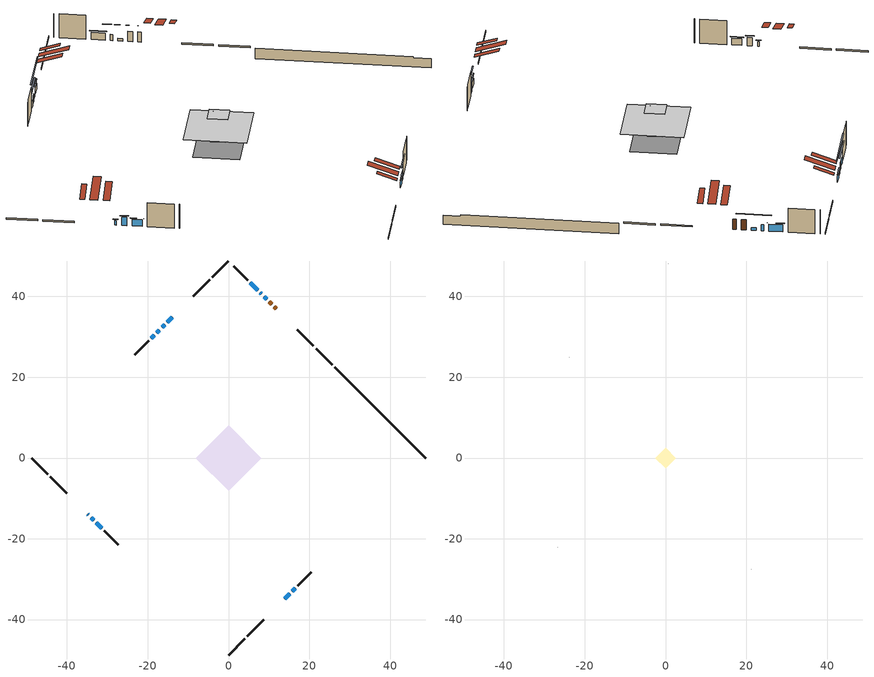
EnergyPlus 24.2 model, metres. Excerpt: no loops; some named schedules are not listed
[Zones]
conditioned space
 floor outside (Floor1 construction): -1.93,0 0,1.93 1.93,0 0,-1.93 z0.73
 floor adiabatic (AdiabaticFloorConstruction): -8.13,0 0,8.13 8.13,0 0,-8.13 z3.17
 floor foundation (Slab1 construction): -5.6,0.43 -0.43,5.6 5.6,-0.43 0.43,-5.6 z-1.4
 wall outside (RimJoist1 construction): 0,-48.79 4.03,-44.76 / -48.79,0 -44.76,-4.03 / 0,48.79 -4.03,44.76 / 25.72,23.07 21.68,27.11 z0.73:1.03
 wall outside (RimJoist2 construction): 4.69,-44.1 8.73,-40.06 / -44.1,-4.69 -40.06,-8.73 / -4.69,44.1 -8.73,40.06 / 21.03,27.76 16.99,31.8 z0.73:1.03
 wall outside (AdiabaticWallConstruction 1): 11.84,36.95 11.39,37.4 / 10.73,38.06 10.11,38.68 z0.73:2.76
 wall outside (AdiabaticWallConstruction): -13.87,34.92 -15.13,33.66 / 13.87,-34.92 15.13,-33.66 z0.73:1.85; -34.92,-13.87 -34.7,-14.09 z0.73:1.65; -34.04,-14.75 -33.36,-15.43 / 15.79,-33 16.47,-32.32 z0.73:2.41; 9.46,39.34 8.81,39.98 / -15.79,33 -16.44,32.35 z0.73:1.24; 8.15,40.64 7.87,40.92 / -18.43,30.36 -19.12,29.67 z0.73:1.95; 7.22,41.58 5.42,43.37 z0.73:2.15; -17.09,31.7 -17.78,31.01 z0.73:2.2; -32.7,-16.09 -31.41,-17.38 z0.73:2.05
 wall outside (Wall1 construction): 17.13,-31.66 20.56,-28.24 / -30.75,-18.04 -27.33,-21.46 / -19.77,29.02 -23.2,25.59 / 4.76,44.03 1.33,47.46 z0.73:5.61
 wall foundation (FoundationWall1 construction): 26.38,22.42,-1.4 26.38,22.42,0.73 46.55,2.24,0.73 46.55,2.24,0.44 48.79,0,0.44 48.79,0,-1.4
 window (WindowConstruction): -13.87,34.92 -15.13,33.66 z0.73:1.85
 window (WindowConstruction 7): -34.92,-13.87 -34.7,-14.09 z0.73:1.64
 window (WindowConstruction 8): -34.04,-14.75 -33.36,-15.43 z0.73:2.41
 window (WindowConstruction 10): 9.45,39.34 8.81,39.98 z0.73:1.24
 window (WindowConstruction 11): -15.79,33 -16.44,32.36 z0.73:1.24
 window (WindowConstruction 1): 13.87,-34.92 15.13,-33.66 z0.73:1.85
 window (WindowConstruction 9): 8.15,40.64 7.87,40.92 z0.73:1.95
 window (WindowConstruction 2): 7.21,41.58 5.42,43.37 z0.73:2.15
 window (WindowConstruction 3): -17.09,31.7 -17.78,31.02 z0.73:2.2
 window (WindowConstruction 4): -18.43,30.36 -19.12,29.68 z0.73:1.95
 window (WindowConstruction 5): 15.79,-33 16.47,-32.32 z0.73:2.41
 window (WindowConstruction 6): -32.7,-16.09 -31.41,-17.38 z0.73:2.05
 door (Door): 11.84,36.95 11.39,37.4 z0.73:2.76
 door (Door 1): 10.73,38.06 10.11,38.68 z0.73:2.76
 ceiling adiabatic (AdiabaticFloorConstruction): 0,-8.13 8.13,0 0,8.13 -8.13,0 z3.17
 roof outside (Roof2 construction): 11.73,-37.06,5.61 7.85,-33.18,7.44 6.82,-34.21,7.44 10.7,-38.09,5.61; -37.06,-11.73,5.61 -33.18,-7.85,7.44 -34.21,-6.82,7.44 -38.09,-10.7,5.61; -11.73,37.06,5.61 -7.85,33.18,7.44 -6.82,34.21,7.44 -10.7,38.09,5.61; 13.99,34.8,5.61 10.11,30.92,7.44 11.13,29.9,7.44 15.01,33.78,5.61
 roof outside (Roof3 construction): 13.22,-35.57,5.61 10.05,-32.4,7.1 9.22,-33.24,7.1 12.38,-36.41,5.61; -35.57,-13.22,5.61 -32.4,-10.05,7.1 -33.24,-9.22,7.1 -36.41,-12.38,5.61; -13.22,35.57,5.61 -10.05,32.4,7.1 -9.22,33.24,7.1 -12.38,36.41,5.61; 12.5,36.29,5.61 9.33,33.12,7.1 10.17,32.29,7.1 13.34,35.46,5.61
 roof outside (Roof4 construction): 0,1.49 -1.49,0 0,-1.49 1.49,0 z5.61
attic - vented
 floor to conditioned space (Floor2 construction Reversed): -2.59,0 0,2.59 2.59,0 0,-2.59 z5.61
 wall outside (Wall3 construction): 21.21,-27.58 21.23,-27.56 / -26.67,-22.12 -26.65,-22.14 / -23.86,24.93 -23.88,24.91 / 0.68,48.11 0.66,48.13 z0.73:5.61
 roof outside (Roof1 construction): 10.05,-38.74,5.61 7.53,-36.22,6.79 6.86,-36.89,6.79 9.38,-39.41,5.61; -38.74,-10.05,5.61 -36.22,-7.53,6.79 -36.89,-6.86,6.79 -39.41,-9.38,5.61; -10.05,38.74,5.61 -7.53,36.22,6.79 -6.86,36.89,6.79 -9.38,39.41,5.61; 15.67,33.12,5.61 13.15,30.6,6.79 13.82,29.94,6.79 16.34,32.46,5.61
shading: -15.56,33.23 -13.44,35.35 -13.55,35.45 -15.67,33.33 z2.46; -34.49,-14.3 -35.13,-13.66 -35.23,-13.77 -34.59,-14.41 z1.94; -33.15,-15.64 -34.25,-14.54 -34.36,-14.64 -33.25,-15.75 z2.71; 6.87,41.92 11.39,37.4 11.5,37.5 6.98,42.03 z3.98; -19.89,28.9 -12.34,36.45 -12.44,36.56 -19.99,29.01 z6.12; 15.56,-33.23 13.44,-35.35 13.55,-35.45 15.67,-33.33 z2.46; 5.21,43.58 7.43,41.36 7.53,41.47 5.31,43.69 z2.45; -19.28,29.51 -15.59,33.2 -15.69,33.31 -19.39,29.61 z4.33; -20.62,28.17 -16.93,31.86 -17.03,31.97 -20.73,28.27 z4.08; 17.98,-30.81 14.28,-34.51 14.39,-34.61 18.08,-30.92 z4.54; -31.2,-17.59 -32.91,-15.88 -33.02,-15.98 -31.3,-17.7 z2.35
[Building]
Building 1: Terrain=Suburbs
[Site:Location]
Montreal Intl AP_QC: Latitude {deg}=45.47; Longitude {deg}=-73.74; Time Zone {hr}=-5; Elevation {m}=36; Keep Site Location Information=Yes
[Site:GroundTemperature:Shallow]
2.07863, -0.316383, -0.508184, 0.628371, 5.19101, 9.73239, 13.6695, 16.1636, 16.3755, 14.347, 10.5102, 6.10817
[Site:WaterMainsTemperature]
Calculation Method=Schedule; Temperature Schedule=mains temperature schedule
[Material] Roughness=Rough; Thermal Absorptance=0.9
Name | Thickness {m} | Conductivity {W/m-K} | Density {kg/m3} | Specific Heat {J/kg-K} | Solar Absorptance | Visible Absorptance
asphalt or fiberglass shingles | 0.00635 | 0.162714 | 1121.4 | 1465.45 | 0.4 | 0.4
ceiling stud and cavity | 0.1397 | 0.0950146 | 65.682 | 1177.47 | 0.7 | 0.7
concrete 4.0 in. | 0.1016 | 1.803125 | 2242.8 | 837.4 | 0.7 | 0.7
concrete 8.0 in. | 0.2032 | 1.803125 | 2242.8 | 837.4 | 0.7 | 0.7
door material | 0.04445 | 0.0451087 | 512.64 | 1214.23 | 0.7 | 0.7
door material 1 | 0.04445 | 0.20624 | 512.64 | 1214.23 | 0.7 | 0.7
floor covering | 0.0127 | 9.015625 | 54.468 | 1339.84 | 0.6 | 0.6
floor covering 1 | 0.0127 | 0.0433444 | 54.468 | 1339.84 | 0.6 | 0.6
floor rigid ins; wall rigid ins | 0.512978 | 0.029427 | 32.04 | 1214.23 | 0.7 | 0.7
floor stud and cavity | 0.0889 | 0.256934 | 50.32683 | 1063.81 | 0.7 | 0.7
floor stud and cavity 1 | 0.1397 | 1.75129 | 37.0049 | 1207.88 | 0.7 | 0.7
furniture material conditioned space 1 | 0.1524 | 0.115458 | 640.8 | 1214.23 | 0.6 | 0.6
gypsum board | 0.0127 | 0.160291 | 801 | 837.4 | 0.6 | 0.6
gypsum board 1 | 0.00254 | 0.160291 | 801 | 837.4 | 0.6 | 0.6
osb sheathing 0.5 in. | 0.0127 | 0.115458 | 512.64 | 1214.23 | 0.7 | 0.7
osb sheathing 0.75 in. | 0.01905 | 0.115458 | 512.64 | 1214.23 | 0.7 | 0.7
rim joist stud and cavity | 0.0508 | 0.177588 | 50.32683 | 1063.81 | 0.6 | 0.6
rim joist stud and cavity 1 | 0.0508 | 0.648972 | 50.32683 | 1063.81 | 0.6 | 0.6
roof stud and cavity | 0.0889 | 3.8783 | 78.34581 | 1123.46 | 0.7 | 0.7
roof stud and cavity 1 | 0.2032 | 0.172038 | 78.34581 | 1123.46 | 0.7 | 0.7
roof stud and cavity 2 | 0.0889 | 0.469051 | 50.32683 | 1063.81 | 0.7 | 0.7
wall stud and cavity | 0.1397 | 0.215597 | 139.0536 | 1170.24 | 0.7 | 0.7
wall stud and cavity 1 | 0.0889 | 6.9971 | 50.32683 | 1063.81 | 0.6 | 0.6
wall stud and cavity 2 | 0.0889 | 0.380278 | 52.3479 | 1209.89 | 0.7 | 0.7
wall stud and cavity 3 | 0.0889 | 0.391764 | 83.0341 | 1211.67 | 0.7 | 0.7
wood siding | 0.0254 | 0.102417 | 544.68 | 1172.36 | 0.25 | 0.25
wood siding 1 | 0.00254 | 0.102417 | 544.68 | 1172.36 | 0.25 | 0.25
wood siding 2; wood siding 3; wood siding 4 | 0.0254 | 0.102417 | 544.68 | 1172.36 | 0.7 | 0.7
[WindowMaterial:SimpleGlazingSystem]
Name | U-Factor {W/m2-K} | Solar Heat Gain Coefficient
WindowMaterial | 4.20172 | 0.68
WindowMaterial 1 | 4.28632 | 0.68
WindowMaterial 2 | 4.44247 | 0.67
WindowMaterial 3 | 4.60372 | 0.66
WindowMaterial 4 | 4.34764 | 0.67
WindowMaterial 5 | 4.57249 | 0.66
WindowMaterial 6 | 6.45532 | 0.55
WindowMaterial 7 | 2.98833 | 0.6
WindowMaterial 8 | 3.04681 | 0.44
WindowMaterial 9 | 5.55536 | 0.6
[Construction]
AdiabaticFloorConstruction: floor stud and cavity 1, floor rigid ins, osb sheathing 0.75 in., floor covering 1
AdiabaticWallConstruction: wood siding 3, wall rigid ins, wall stud and cavity 2, gypsum board
AdiabaticWallConstruction 1: wood siding 4, wall rigid ins, wall stud and cavity 2, gypsum board
Door: door material
Door 1: door material 1
Floor1 construction: floor stud and cavity, floor covering
Floor2 construction Reversed: gypsum board, ceiling stud and cavity
FoundationWall1 construction: concrete 8.0 in.
furniture construction conditioned space 1: furniture material conditioned space 1
PartitionWallConstruction: gypsum board, wall stud and cavity 3, gypsum board
RimJoist1 construction: wood siding 2, rim joist stud and cavity
RimJoist2 construction: wood siding 2, rim joist stud and cavity 1
Roof1 construction: asphalt or fiberglass shingles
Roof2 construction: asphalt or fiberglass shingles, osb sheathing 0.5 in., roof stud and cavity, gypsum board
Roof3 construction: asphalt or fiberglass shingles, osb sheathing 0.75 in., roof stud and cavity 1, gypsum board
Roof4 construction: asphalt or fiberglass shingles, roof stud and cavity 2, gypsum board 1
Slab1 construction: concrete 4.0 in.
Wall1 construction: wood siding, osb sheathing 0.5 in., wall stud and cavity, gypsum board
Wall3 construction: wood siding 1, wall stud and cavity 1
WindowConstruction; WindowConstruction 1: WindowMaterial
WindowConstruction 10: WindowMaterial 8
WindowConstruction 11: WindowMaterial 9
WindowConstruction 2: WindowMaterial 1
WindowConstruction 3: WindowMaterial 2
WindowConstruction 4: WindowMaterial 3
WindowConstruction 5; WindowConstruction 8: WindowMaterial 4
WindowConstruction 6: WindowMaterial 5
WindowConstruction 7: WindowMaterial 6
WindowConstruction 9: WindowMaterial 7
[Zone] Multiplier=1; Part of Total Floor Area=Yes
Name | Volume {m3}
attic - vented | 2.57948
conditioned space | 421.1
[Space]
Name | Zone | Volume {m3}
attic - vented 1 | attic - vented | 2.57948
conditioned space 1 | conditioned space | 421.1
[ZoneInfiltration:EffectiveLeakageArea]
infil attic - vented 1: Zone or Space=attic - vented 1; Schedule=Always On Discrete; Effective Air Leakage Area {cm2}=535.2; Stack Coefficient=0.000421707; Wind Coefficient=1.38748e-05
[ZoneMixing]
whole house fan mix: Zone or Space=attic - vented; Schedule=Always On Continuous; Design Flow Rate Calculation Method=Flow/Zone; Design Flow Rate {m3/s}=0; Source Zone or Space=conditioned space
[SurfaceProperty:ExposedFoundationPerimeter]
Slab1: Exposed Perimeter Calculation Method=TotalExposedPerimeter; Total Exposed Perimeter {m}=31.7
[InternalMass] Zone or ZoneList=conditioned space; Space or SpaceList=conditioned space 1
Name | Construction | Surface Area {m2}
furniture mass conditioned space 1 | furniture construction conditioned space 1 | 80.8643
partition wall mass | PartitionWallConstruction | 202.161
[Lights]
interior lighting: Zone or ZoneList or Space or SpaceList=conditioned space 1; Schedule=interior lighting schedule; Design Level Calculation Method=LightingLevel; Lighting Level {W}=343.2; Return Air Fraction=0; Fraction Radiant=0.6; Fraction Visible=0.2; Fraction Replaceable=1
[People]
occupants: Zone or ZoneList or Space or SpaceList=conditioned space 1; Number of People Schedule=occupants schedule; Number of People Calculation Method=People; Number of People=3; Fraction Radiant=0.314171; Sensible Heat Fraction=0.56303; Activity Level Schedule=occupants activity schedule; Carbon Dioxide Generation Rate {m3/s-W}=0; Enable ASHRAE 55 Comfort Warnings=No; Mean Radiant Temperature Calculation Type=EnclosureAveraged
[ElectricEquipment] Zone or ZoneList or Space or SpaceList=conditioned space 1; Design Level Calculation Method=EquipmentLevel
Name | Schedule | Design Level {W} | Fraction Latent | Fraction Radiant | Fraction Lost
clothes dryer | clothes dryer schedule | 140.772 | 0.015 | 0.081 | 0.85
clothes washer | clothes washer schedule | 32.1985 | 0.03 | 0.162 | 0.7
cooking range | cooking range schedule | 215.147 | 0.08 | 0.432 | 0.2
dishwasher | dishwasher schedule | 66.8632 | 0.3 | 0.18 | 0.4
fridge | fridge schedule | 72.9452 | 0 | 0.6 | 0
mech vent house fan | mech vent house fan schedule | 0 | 0 | 0 | 1
mech vent house fan cfis | mech vent house fan cfis schedule | 0 | 0 | 0 | 0
mech vent range fan 0 | mech vent range fan 0 schedule | 57 | 0 | 0 | 1
misc plug loads | misc plug loads schedule | 494.7 | 0.045 | 0.513 | 0.1
whole house fan | Always On Discrete | 0 | 0 | 0 | 1
[OtherEquipment] Zone or ZoneList or Space or SpaceList=conditioned space 1; Design Level Calculation Method=EquipmentLevel
Name | Fuel Type | Schedule | Design Level {W} | Fraction Latent | Fraction Radiant | Fraction Lost
clothes dryer 1 | Electricity | clothes dryer schedule | 0 | 0.015 | 0.081 | 0.85
cooking range 1 | Electricity | cooking range schedule | 0 | 0.08 | 0.432 | 0.2
general water use latent | None | general water use schedule | 62.594 | 1 | 0 | 0
general water use sensible | None | general water use schedule | -61.6891 | 0 | 0.6 | 0
mech vent house fan latent load | None | Always On Discrete | 0 | 1 | 0 | 0
mech vent house fan sensible load | None | Always On Discrete | 0 | 0 | 0 | 0
water heater energy adjustment1 | Electricity | Always On Discrete | 0.01 | 0 | 0 | 1
[ZoneInfiltration:DesignFlowRate] Zone or ZoneList or Space or SpaceList=conditioned space 1; Schedule=Always On Discrete; Design Flow Rate Calculation Method=Flow/Zone; Design Flow Rate {m3/s}=0
infil flow; natural vent flow; whole house fan flow
[Foundation:Kiva]
Foundation Kiva 1: Initial Indoor Air Temperature {C}=18; Wall Height Above Grade {m}=0.729996; Wall Depth Below Slab {m}=0.2032
[Foundation:Kiva:Settings]
Soil Conductivity {W/m-K}=0.849921; Soil Density {kg/m3}=1842.3; Soil Specific Heat {J/kg-K}=418.7; Ground Solar Absorptivity=0.9; Ground Thermal Absorptivity=0.9; Ground Surface Roughness {m}=0.03; Far-Field Width {m}=40; Deep-Ground Boundary Condition=ZeroFlux; Deep-Ground Depth {m}=40; Minimum Cell Dimension {m}=0.2; Maximum Cell Growth Coefficient=3; Simulation Timestep=Timestep
[Exterior:Lights]
exterior lighting: Schedule=exterior lighting schedule; Design Level {W}=75.6
[Schedule:Constant]
Name | Hourly Value
Always On Continuous; mech vent house fan schedule; mech vent house fan cfis schedule; Always On Discrete | 1
occupants activity schedule | 117.228
fridge schedule | 0
[Schedule:Week:Daily]
interior lighting schedule Week Rule - Jan1-Jan27: interior lighting schedule day, interior lighting schedule day, interior lighting schedule day, interior lighting schedule day, interior lighting schedule day, interior lighting schedule day, interior lighting schedule day, interior lighting schedule default day, interior lighting schedule default day, interior lighting schedule default day, interior lighting schedule default day, interior lighting schedule default day
interior lighting schedule Week Rule - Jan28-Feb3: interior lighting schedule day, interior lighting schedule day, interior lighting schedule day, interior lighting schedule day, interior lighting schedule day 1, interior lighting schedule day 1, interior lighting schedule day 1, interior lighting schedule default day, interior lighting schedule default day, interior lighting schedule default day, interior lighting schedule default day, interior lighting schedule default day
interior lighting schedule Week Rule - Feb4-Feb24: interior lighting schedule day 1, interior lighting schedule day 1, interior lighting schedule day 1, interior lighting schedule day 1, interior lighting schedule day 1, interior lighting schedule day 1, interior lighting schedule day 1, interior lighting schedule default day, interior lighting schedule default day, interior lighting schedule default day, interior lighting schedule default day, interior lighting schedule default day
interior lighting schedule Week Rule - Feb25-Mar3: interior lighting schedule day 1, interior lighting schedule day 1, interior lighting schedule day 1, interior lighting schedule day 1, interior lighting schedule day 2, interior lighting schedule day 2, interior lighting schedule day 2, interior lighting schedule default day, interior lighting schedule default day, interior lighting schedule default day, interior lighting schedule default day, interior lighting schedule default day
interior lighting schedule Week Rule - Mar4-Mar31: interior lighting schedule day 2, interior lighting schedule day 2, interior lighting schedule day 2, interior lighting schedule day 2, interior lighting schedule day 2, interior lighting schedule day 2, interior lighting schedule day 2, interior lighting schedule default day, interior lighting schedule default day, interior lighting schedule default day, interior lighting schedule default day, interior lighting schedule default day
interior lighting schedule Week Rule - Apr1-Apr28: interior lighting schedule day 3, interior lighting schedule day 3, interior lighting schedule day 3, interior lighting schedule day 3, interior lighting schedule day 3, interior lighting schedule day 3, interior lighting schedule day 3, interior lighting schedule default day, interior lighting schedule default day, interior lighting schedule default day, interior lighting schedule default day, interior lighting schedule default day
interior lighting schedule Week Rule - Apr29-May5: interior lighting schedule day 3, interior lighting schedule day 3, interior lighting schedule day 4, interior lighting schedule day 4, interior lighting schedule day 4, interior lighting schedule day 4, interior lighting schedule day 4, interior lighting schedule default day, interior lighting schedule default day, interior lighting schedule default day, interior lighting schedule default day, interior lighting schedule default day
interior lighting schedule Week Rule - May6-May26: interior lighting schedule day 4, interior lighting schedule day 4, interior lighting schedule day 4, interior lighting schedule day 4, interior lighting schedule day 4, interior lighting schedule day 4, interior lighting schedule day 4, interior lighting schedule default day, interior lighting schedule default day, interior lighting schedule default day, interior lighting schedule default day, interior lighting schedule default day
interior lighting schedule Week Rule - May27-Jun2: interior lighting schedule day 4, interior lighting schedule day 4, interior lighting schedule day 4, interior lighting schedule day 4, interior lighting schedule day 4, interior lighting schedule day 5, interior lighting schedule day 5, interior lighting schedule default day, interior lighting schedule default day, interior lighting schedule default day, interior lighting schedule default day, interior lighting schedule default day
interior lighting schedule Week Rule - Jun3-Jun30: interior lighting schedule day 5, interior lighting schedule day 5, interior lighting schedule day 5, interior lighting schedule day 5, interior lighting schedule day 5, interior lighting schedule day 5, interior lighting schedule day 5, interior lighting schedule default day, interior lighting schedule default day, interior lighting schedule default day, interior lighting schedule default day, interior lighting schedule default day
interior lighting schedule Week Rule - Jul1-Jul28: interior lighting schedule day 6, interior lighting schedule day 6, interior lighting schedule day 6, interior lighting schedule day 6, interior lighting schedule day 6, interior lighting schedule day 6, interior lighting schedule day 6, interior lighting schedule default day, interior lighting schedule default day, interior lighting schedule default day, interior lighting schedule default day, interior lighting schedule default day
interior lighting schedule Week Rule - Jul29-Aug4: interior lighting schedule day 6, interior lighting schedule day 6, interior lighting schedule day 6, interior lighting schedule day 7, interior lighting schedule day 7, interior lighting schedule day 7, interior lighting schedule day 7, interior lighting schedule default day, interior lighting schedule default day, interior lighting schedule default day, interior lighting schedule default day, interior lighting schedule default day
interior lighting schedule Week Rule - Aug5-Aug25: interior lighting schedule day 7, interior lighting schedule day 7, interior lighting schedule day 7, interior lighting schedule day 7, interior lighting schedule day 7, interior lighting schedule day 7, interior lighting schedule day 7, interior lighting schedule default day, interior lighting schedule default day, interior lighting schedule default day, interior lighting schedule default day, interior lighting schedule default day
interior lighting schedule Week Rule - Aug26-Sep1: interior lighting schedule day 7, interior lighting schedule day 7, interior lighting schedule day 7, interior lighting schedule day 7, interior lighting schedule day 7, interior lighting schedule day 7, interior lighting schedule day 8, interior lighting schedule default day, interior lighting schedule default day, interior lighting schedule default day, interior lighting schedule default day, interior lighting schedule default day
interior lighting schedule Week Rule - Sep2-Sep29: interior lighting schedule day 8, interior lighting schedule day 8, interior lighting schedule day 8, interior lighting schedule day 8, interior lighting schedule day 8, interior lighting schedule day 8, interior lighting schedule day 8, interior lighting schedule default day, interior lighting schedule default day, interior lighting schedule default day, interior lighting schedule default day, interior lighting schedule default day
interior lighting schedule Week Rule - Sep30-Oct6: interior lighting schedule day 8, interior lighting schedule day 9, interior lighting schedule day 9, interior lighting schedule day 9, interior lighting schedule day 9, interior lighting schedule day 9, interior lighting schedule day 9, interior lighting schedule default day, interior lighting schedule default day, interior lighting schedule default day, interior lighting schedule default day, interior lighting schedule default day
interior lighting schedule Week Rule - Oct7-Oct27: interior lighting schedule day 9, interior lighting schedule day 9, interior lighting schedule day 9, interior lighting schedule day 9, interior lighting schedule day 9, interior lighting schedule day 9, interior lighting schedule day 9, interior lighting schedule default day, interior lighting schedule default day, interior lighting schedule default day, interior lighting schedule default day, interior lighting schedule default day
interior lighting schedule Week Rule - Oct28-Nov3: interior lighting schedule day 9, interior lighting schedule day 9, interior lighting schedule day 9, interior lighting schedule day 9, interior lighting schedule day 10, interior lighting schedule day 10, interior lighting schedule day 10, interior lighting schedule default day, interior lighting schedule default day, interior lighting schedule default day, interior lighting schedule default day, interior lighting schedule default day
interior lighting schedule Week Rule - Nov4-Nov24: interior lighting schedule day 10, interior lighting schedule day 10, interior lighting schedule day 10, interior lighting schedule day 10, interior lighting schedule day 10, interior lighting schedule day 10, interior lighting schedule day 10, interior lighting schedule default day, interior lighting schedule default day, interior lighting schedule default day, interior lighting schedule default day, interior lighting schedule default day
interior lighting schedule Week Rule - Nov25-Dec1: interior lighting schedule day 10, interior lighting schedule day 10, interior lighting schedule day 10, interior lighting schedule day 10, interior lighting schedule day 10, interior lighting schedule day 10, interior lighting schedule day 11, interior lighting schedule default day, interior lighting schedule default day, interior lighting schedule default day, interior lighting schedule default day, interior lighting schedule default day
interior lighting schedule Week Rule - Dec2-Dec31: interior lighting schedule day 11, interior lighting schedule day 11, interior lighting schedule day 11, interior lighting schedule day 11, interior lighting schedule day 11, interior lighting schedule day 11, interior lighting schedule day 11, interior lighting schedule default day, interior lighting schedule default day, interior lighting schedule default day, interior lighting schedule default day, interior lighting schedule default day
occupants schedule Week Rule - Jan1-Dec31: occupants schedule day, occupants schedule day, occupants schedule day, occupants schedule day, occupants schedule day, occupants schedule day, occupants schedule day, occupants schedule default day, occupants schedule default day, occupants schedule default day, occupants schedule default day, occupants schedule default day
clothes dryer schedule Week Rule - Jan1-Dec31: clothes dryer schedule day, clothes dryer schedule day, clothes dryer schedule day, clothes dryer schedule day, clothes dryer schedule day, clothes dryer schedule day, clothes dryer schedule day, clothes dryer schedule default day, clothes dryer schedule default day, clothes dryer schedule default day, clothes dryer schedule default day, clothes dryer schedule default day
clothes washer schedule Week Rule - Jan1-Dec31: clothes washer schedule day, clothes washer schedule day, clothes washer schedule day, clothes washer schedule day, clothes washer schedule day, clothes washer schedule day, clothes washer schedule day, clothes washer schedule default day, clothes washer schedule default day, clothes washer schedule default day, clothes washer schedule default day, clothes washer schedule default day
cooking range schedule Week Rule - Jan1-Dec31: cooking range schedule day, cooking range schedule day, cooking range schedule day, cooking range schedule day, cooking range schedule day, cooking range schedule day, cooking range schedule day, cooking range schedule default day, cooking range schedule default day, cooking range schedule default day, cooking range schedule default day, cooking range schedule default day
dishwasher schedule Week Rule - Jan1-Dec31: dishwasher schedule day, dishwasher schedule day, dishwasher schedule day, dishwasher schedule day, dishwasher schedule day, dishwasher schedule day, dishwasher schedule day, dishwasher schedule default day, dishwasher schedule default day, dishwasher schedule default day, dishwasher schedule default day, dishwasher schedule default day
mech vent range fan 0 schedule Week Rule - Jan1-Dec31: mech vent range fan 0 schedule day, mech vent range fan 0 schedule day, mech vent range fan 0 schedule day, mech vent range fan 0 schedule day, mech vent range fan 0 schedule day, mech vent range fan 0 schedule day, mech vent range fan 0 schedule day, mech vent range fan 0 schedule default day, mech vent range fan 0 schedule default day, mech vent range fan 0 schedule default day, mech vent range fan 0 schedule default day, mech vent range fan 0 schedule default day
misc plug loads schedule Week Rule - Jan1-Dec31: misc plug loads schedule day, misc plug loads schedule day, misc plug loads schedule day, misc plug loads schedule day, misc plug loads schedule day, misc plug loads schedule day, misc plug loads schedule day, misc plug loads schedule default day, misc plug loads schedule default day, misc plug loads schedule default day, misc plug loads schedule default day, misc plug loads schedule default day
general water use schedule Week Rule - Jan1-Dec31: general water use schedule day, general water use schedule day, general water use schedule day, general water use schedule day, general water use schedule day, general water use schedule day, general water use schedule day, general water use schedule default day, general water use schedule default day, general water use schedule default day, general water use schedule default day, general water use schedule default day
exterior lighting schedule Week Rule - Jan1-Jan27: exterior lighting schedule day, exterior lighting schedule day, exterior lighting schedule day, exterior lighting schedule day, exterior lighting schedule day, exterior lighting schedule day, exterior lighting schedule day, exterior lighting schedule default day, exterior lighting schedule default day, exterior lighting schedule default day, exterior lighting schedule default day, exterior lighting schedule default day
exterior lighting schedule Week Rule - Jan28-Feb3: exterior lighting schedule day, exterior lighting schedule day, exterior lighting schedule day, exterior lighting schedule day, exterior lighting schedule day 1, exterior lighting schedule day 1, exterior lighting schedule day 1, exterior lighting schedule default day, exterior lighting schedule default day, exterior lighting schedule default day, exterior lighting schedule default day, exterior lighting schedule default day
exterior lighting schedule Week Rule - Feb4-Feb24: exterior lighting schedule day 1, exterior lighting schedule day 1, exterior lighting schedule day 1, exterior lighting schedule day 1, exterior lighting schedule day 1, exterior lighting schedule day 1, exterior lighting schedule day 1, exterior lighting schedule default day, exterior lighting schedule default day, exterior lighting schedule default day, exterior lighting schedule default day, exterior lighting schedule default day
exterior lighting schedule Week Rule - Feb25-Mar3: exterior lighting schedule day 1, exterior lighting schedule day 1, exterior lighting schedule day 1, exterior lighting schedule day 1, exterior lighting schedule day 2, exterior lighting schedule day 2, exterior lighting schedule day 2, exterior lighting schedule default day, exterior lighting schedule default day, exterior lighting schedule default day, exterior lighting schedule default day, exterior lighting schedule default day
exterior lighting schedule Week Rule - Mar4-Mar31: exterior lighting schedule day 2, exterior lighting schedule day 2, exterior lighting schedule day 2, exterior lighting schedule day 2, exterior lighting schedule day 2, exterior lighting schedule day 2, exterior lighting schedule day 2, exterior lighting schedule default day, exterior lighting schedule default day, exterior lighting schedule default day, exterior lighting schedule default day, exterior lighting schedule default day
exterior lighting schedule Week Rule - Apr1-Apr28: exterior lighting schedule day 3, exterior lighting schedule day 3, exterior lighting schedule day 3, exterior lighting schedule day 3, exterior lighting schedule day 3, exterior lighting schedule day 3, exterior lighting schedule day 3, exterior lighting schedule default day, exterior lighting schedule default day, exterior lighting schedule default day, exterior lighting schedule default day, exterior lighting schedule default day
exterior lighting schedule Week Rule - Apr29-May5: exterior lighting schedule day 3, exterior lighting schedule day 3, exterior lighting schedule day 4, exterior lighting schedule day 4, exterior lighting schedule day 4, exterior lighting schedule day 4, exterior lighting schedule day 4, exterior lighting schedule default day, exterior lighting schedule default day, exterior lighting schedule default day, exterior lighting schedule default day, exterior lighting schedule default day
exterior lighting schedule Week Rule - May6-May26: exterior lighting schedule day 4, exterior lighting schedule day 4, exterior lighting schedule day 4, exterior lighting schedule day 4, exterior lighting schedule day 4, exterior lighting schedule day 4, exterior lighting schedule day 4, exterior lighting schedule default day, exterior lighting schedule default day, exterior lighting schedule default day, exterior lighting schedule default day, exterior lighting schedule default day
exterior lighting schedule Week Rule - May27-Jun2: exterior lighting schedule day 4, exterior lighting schedule day 4, exterior lighting schedule day 4, exterior lighting schedule day 4, exterior lighting schedule day 4, exterior lighting schedule day 5, exterior lighting schedule day 5, exterior lighting schedule default day, exterior lighting schedule default day, exterior lighting schedule default day, exterior lighting schedule default day, exterior lighting schedule default day
exterior lighting schedule Week Rule - Jun3-Jun30: exterior lighting schedule day 5, exterior lighting schedule day 5, exterior lighting schedule day 5, exterior lighting schedule day 5, exterior lighting schedule day 5, exterior lighting schedule day 5, exterior lighting schedule day 5, exterior lighting schedule default day, exterior lighting schedule default day, exterior lighting schedule default day, exterior lighting schedule default day, exterior lighting schedule default day
exterior lighting schedule Week Rule - Jul1-Jul28: exterior lighting schedule day 6, exterior lighting schedule day 6, exterior lighting schedule day 6, exterior lighting schedule day 6, exterior lighting schedule day 6, exterior lighting schedule day 6, exterior lighting schedule day 6, exterior lighting schedule default day, exterior lighting schedule default day, exterior lighting schedule default day, exterior lighting schedule default day, exterior lighting schedule default day
exterior lighting schedule Week Rule - Jul29-Aug4: exterior lighting schedule day 6, exterior lighting schedule day 6, exterior lighting schedule day 6, exterior lighting schedule day 7, exterior lighting schedule day 7, exterior lighting schedule day 7, exterior lighting schedule day 7, exterior lighting schedule default day, exterior lighting schedule default day, exterior lighting schedule default day, exterior lighting schedule default day, exterior lighting schedule default day
exterior lighting schedule Week Rule - Aug5-Aug25: exterior lighting schedule day 7, exterior lighting schedule day 7, exterior lighting schedule day 7, exterior lighting schedule day 7, exterior lighting schedule day 7, exterior lighting schedule day 7, exterior lighting schedule day 7, exterior lighting schedule default day, exterior lighting schedule default day, exterior lighting schedule default day, exterior lighting schedule default day, exterior lighting schedule default day
exterior lighting schedule Week Rule - Aug26-Sep1: exterior lighting schedule day 7, exterior lighting schedule day 7, exterior lighting schedule day 7, exterior lighting schedule day 7, exterior lighting schedule day 7, exterior lighting schedule day 7, exterior lighting schedule day 8, exterior lighting schedule default day, exterior lighting schedule default day, exterior lighting schedule default day, exterior lighting schedule default day, exterior lighting schedule default day
exterior lighting schedule Week Rule - Sep2-Sep29: exterior lighting schedule day 8, exterior lighting schedule day 8, exterior lighting schedule day 8, exterior lighting schedule day 8, exterior lighting schedule day 8, exterior lighting schedule day 8, exterior lighting schedule day 8, exterior lighting schedule default day, exterior lighting schedule default day, exterior lighting schedule default day, exterior lighting schedule default day, exterior lighting schedule default day
[Schedule:Year]
interior lighting schedule: interior lighting schedule Week Rule - Jan1-Jan27, 1, 1, 1, 27, interior lighting schedule Week Rule - Jan28-Feb3, 1, 28, 2, 3, interior lighting schedule Week Rule - Feb4-Feb24, 2, 4, 2, 24, interior lighting schedule Week Rule - Feb25-Mar3, 2, 25, 3, 3, interior lighting schedule Week Rule - Mar4-Mar31, 3, 4, 3, 31, interior lighting schedule Week Rule - Apr1-Apr28, 4, 1, 4, 28, interior lighting schedule Week Rule - Apr29-May5, 4, 29, 5, 5, interior lighting schedule Week Rule - May6-May26, 5, 6, 5, 26, interior lighting schedule Week Rule - May27-Jun2, 5, 27, 6, 2, interior lighting schedule Week Rule - Jun3-Jun30, 6, 3, 6, 30, interior lighting schedule Week Rule - Jul1-Jul28, 7, 1, 7, 28, interior lighting schedule Week Rule - Jul29-Aug4, 7, 29, 8, 4, interior lighting schedule Week Rule - Aug5-Aug25, 8, 5, 8, 25, interior lighting schedule Week Rule - Aug26-Sep1, 8, 26, 9, 1, interior lighting schedule Week Rule - Sep2-Sep29, 9, 2, 9, 29, interior lighting schedule Week Rule - Sep30-Oct6, 9, 30, 10, 6, interior lighting schedule Week Rule - Oct7-Oct27, 10, 7, 10, 27, interior lighting schedule Week Rule - Oct28-Nov3, 10, 28, 11, 3, interior lighting schedule Week Rule - Nov4-Nov24, 11, 4, 11, 24, interior lighting schedule Week Rule - Nov25-Dec1, 11, 25, 12, 1, interior lighting schedule Week Rule - Dec2-Dec31, 12, 2, 12, 31
occupants schedule: occupants schedule Week Rule - Jan1-Dec31, 1, 1, 12, 31
clothes dryer schedule: clothes dryer schedule Week Rule - Jan1-Dec31, 1, 1, 12, 31
clothes washer schedule: clothes washer schedule Week Rule - Jan1-Dec31, 1, 1, 12, 31
cooking range schedule: cooking range schedule Week Rule - Jan1-Dec31, 1, 1, 12, 31
dishwasher schedule: dishwasher schedule Week Rule - Jan1-Dec31, 1, 1, 12, 31
mech vent range fan 0 schedule: mech vent range fan 0 schedule Week Rule - Jan1-Dec31, 1, 1, 12, 31
misc plug loads schedule: misc plug loads schedule Week Rule - Jan1-Dec31, 1, 1, 12, 31
general water use schedule: general water use schedule Week Rule - Jan1-Dec31, 1, 1, 12, 31
exterior lighting schedule: exterior lighting schedule Week Rule - Jan1-Jan27, 1, 1, 1, 27, exterior lighting schedule Week Rule - Jan28-Feb3, 1, 28, 2, 3, exterior lighting schedule Week Rule - Feb4-Feb24, 2, 4, 2, 24, exterior lighting schedule Week Rule - Feb25-Mar3, 2, 25, 3, 3, exterior lighting schedule Week Rule - Mar4-Mar31, 3, 4, 3, 31, exterior lighting schedule Week Rule - Apr1-Apr28, 4, 1, 4, 28, exterior lighting schedule Week Rule - Apr29-May5, 4, 29, 5, 5, exterior lighting schedule Week Rule - May6-May26, 5, 6, 5, 26, exterior lighting schedule Week Rule - May27-Jun2, 5, 27, 6, 2, exterior lighting schedule Week Rule - Jun3-Jun30, 6, 3, 6, 30, exterior lighting schedule Week Rule - Jul1-Jul28, 7, 1, 7, 28, exterior lighting schedule Week Rule - Jul29-Aug4, 7, 29, 8, 4, exterior lighting schedule Week Rule - Aug5-Aug25, 8, 5, 8, 25, exterior lighting schedule Week Rule - Aug26-Sep1, 8, 26, 9, 1, exterior lighting schedule Week Rule - Sep2-Sep29, 9, 2, 9, 29, exterior lighting schedule Week Rule - Sep30-Oct6, 9, 30, 10, 6, exterior lighting schedule Week Rule - Oct7-Oct27, 10, 7, 10, 27, exterior lighting schedule Week Rule - Oct28-Nov3, 10, 28, 11, 3, exterior lighting schedule Week Rule - Nov4-Nov24, 11, 4, 11, 24, exterior lighting schedule Week Rule - Nov25-Dec1, 11, 25, 12, 1, exterior lighting schedule Week Rule - Dec2-Dec31, 12, 2, 12, 31
[Schedule:Compact]
mains temperature schedule: Through: 01/01, For: AllDays, Until: 24:00, 6.56833, Through: 01/02, For: AllDays, Until: 24:00, 6.48722, Through: 01/03, For: AllDays, Until: 24:00, 6.40722, Through: 01/04, For: AllDays, Until: 24:00, 6.32889, Through: 01/05, For: AllDays, Until: 24:00, 6.25167, Through: 01/06, For: AllDays, Until: 24:00, 6.17611, Through: 01/07, For: AllDays, Until: 24:00, 6.10222, Through: 01/08, For: AllDays, Until: 24:00, 6.02944, Through: 01/09, For: AllDays, Until: 24:00, 5.95833, Through: 01/10, For: AllDays, Until: 24:00, 5.88889, Through: 01/11, For: AllDays, Until: 24:00, 5.82056, Through: 01/12, For: AllDays, Until: 24:00, 5.75444, Through: 01/13, For: AllDays, Until: 24:00, 5.68944, Through: 01/14, For: AllDays, Until: 24:00, 5.62611, Through: 01/15, For: AllDays, Until: 24:00, 5.56444, Through: 01/16, For: AllDays, Until: 24:00, 5.50444, Through: 01/17, For: AllDays, Until: 24:00, 5.44611, Through: 01/18, For: AllDays, Until: 24:00, 5.38944, Through: 01/19, For: AllDays, Until: 24:00, 5.33389, Through: 01/20, For: AllDays, Until: 24:00, 5.28111, Through: 01/21, For: AllDays, Until: 24:00, 5.22944, Through: 01/22, For: AllDays, Until: 24:00, 5.17944, Through: 01/23, For: AllDays, Until: 24:00, 5.13111, Through: 01/24, For: AllDays, Until: 24:00, 5.085, Through: 01/25, For: AllDays, Until: 24:00, 5.04056, Through: 01/26, For: AllDays, Until: 24:00, 4.99778, Through: 01/27, For: AllDays, Until: 24:00, 4.95667, Through: 01/28, For: AllDays, Until: 24:00, 4.91778, Through: 01/29, For: AllDays, Until: 24:00, 4.88056, Through: 01/30, For: AllDays, Until: 24:00, 4.845, Through: 01/31, For: AllDays, Until: 24:00, 4.81167, Through: 02/01, For: AllDays, Until: 24:00, 4.77944, Through: 02/02, For: AllDays, Until: 24:00, 4.75, Through: 02/03, For: AllDays, Until: 24:00, 4.72167, Through: 02/04, For: AllDays, Until: 24:00, 4.69611, Through: 02/05, For: AllDays, Until: 24:00, 4.67167, Through: 02/06, For: AllDays, Until: 24:00, 4.64944, Through: 02/07, For: AllDays, Until: 24:00, 4.62889, Through: 02/08, For: AllDays, Until: 24:00, 4.61056, Through: 02/09, For: AllDays, Until: 24:00, 4.59389, Through: 02/10, For: AllDays, Until: 24:00, 4.57944, Through: 02/11, For: AllDays, Until: 24:00, 4.56667, Through: 02/12, For: AllDays, Until: 24:00, 4.55611, Through: 02/13, For: AllDays, Until: 24:00, 4.54722, Through: 02/14, For: AllDays, Until: 24:00, 4.54056, Through: 02/15, For: AllDays, Until: 24:00, 4.53556, Through: 02/16, For: AllDays, Until: 24:00, 4.53278, Through: 02/17, For: AllDays, Until: 24:00, 4.53167, Through: 02/18, For: AllDays, Until: 24:00, 4.53278, Through: 02/19, For: AllDays, Until: 24:00, 4.53556, Through: 02/20, For: AllDays, Until: 24:00, 4.54056, Through: 02/21, For: AllDays, Until: 24:00, 4.54722, Through: 02/22, For: AllDays, Until: 24:00, 4.55611, Through: 02/23, For: AllDays, Until: 24:00, 4.56667, Through: 02/24, For: AllDays, Until: 24:00, 4.57944, Through: 02/25, For: AllDays, Until: 24:00, 4.59389, Through: 02/26, For: AllDays, Until: 24:00, 4.61056, Through: 02/27, For: AllDays, Until: 24:00, 4.62889, Through: 02/28, For: AllDays, Until: 24:00, 4.64889, Through: 03/01, For: AllDays, Until: 24:00, 4.67111, Through: 03/02, For: AllDays, Until: 24:00, 4.69556, Through: 03/03, For: AllDays, Until: 24:00, 4.72167, Through: 03/04, For: AllDays, Until: 24:00, 4.74944, Through: 03/05, For: AllDays, Until: 24:00, 4.77944, Through: 03/06, For: AllDays, Until: 24:00, 4.81111, Through: 03/07, For: AllDays, Until: 24:00, 4.84444, Through: 03/08, For: AllDays, Until: 24:00, 4.88, Through: 03/09, For: AllDays, Until: 24:00, 4.91722, Through: 03/10, For: AllDays, Until: 24:00, 4.95611, Through: 03/11, For: AllDays, Until: 24:00, 4.99722, Through: 03/12, For: AllDays, Until: 24:00, 5.04, Through: 03/13, For: AllDays, Until: 24:00, 5.08444, Through: 03/14, For: AllDays, Until: 24:00, 5.13056, Through: 03/15, For: AllDays, Until: 24:00, 5.17889, Through: 03/16, For: AllDays, Until: 24:00, 5.22833, Through: 03/17, For: AllDays, Until: 24:00, 5.28, Through: 03/18, For: AllDays, Until: 24:00, 5.33333, Through: 03/19, For: AllDays, Until: 24:00, 5.38833, Through: 03/20, For: AllDays, Until: 24:00, 5.445, Through: 03/21, For: AllDays, Until: 24:00, 5.50333, Through: 03/22, For: AllDays, Until: 24:00, 5.56333, Through: 03/23, For: AllDays, Until: 24:00, 5.625, Through: 03/24, For: AllDays, Until: 24:00, 5.68833, Through: 03/25, For: AllDays, Until: 24:00, 5.75333, Through: 03/26, For: AllDays, Until: 24:00, 5.81944, Through: 03/27, For: AllDays, Until: 24:00, 5.88778, Through: 03/28, For: AllDays, Until: 24:00, 5.95722, Through: 03/29, For: AllDays, Until: 24:00, 6.02833, Through: 03/30, For: AllDays, Until: 24:00, 6.10111, Through: 03/31, For: AllDays, Until: 24:00, 6.175, Through: 04/01, For: AllDays, Until: 24:00, 6.25056, Through: 04/02, For: AllDays, Until: 24:00, 6.32778, Through: 04/03, For: AllDays, Until: 24:00, 6.40611, Through: 04/04, For: AllDays, Until: 24:00, 6.48556, Through: 04/05, For: AllDays, Until: 24:00, 6.56722, Through: 04/06, For: AllDays, Until: 24:00, 6.64944, Through: 04/07, For: AllDays, Until: 24:00, 6.73333, Through: 04/08, For: AllDays, Until: 24:00, 6.81833, Through: 04/09, For: AllDays, Until: 24:00, 6.905, Through: 04/10, For: AllDays, Until: 24:00, 6.99278, Through: 04/11, For: AllDays, Until: 24:00, 7.08111, Through: 04/12, For: AllDays, Until: 24:00, 7.17167, Through: 04/13, For: AllDays, Until: 24:00, 7.26278, Through: 04/14, For: AllDays, Until: 24:00, 7.355, Through: 04/15, For: AllDays, Until: 24:00, 7.44833, Through: 04/16, For: AllDays, Until: 24:00, 7.54278, Through: 04/17, For: AllDays, Until: 24:00, 7.63889, Through: 04/18, For: AllDays, Until: 24:00, 7.735, Through: 04/19, For: AllDays, Until: 24:00, 7.83278, Through: 04/20, For: AllDays, Until: 24:00, 7.93167, Through: 04/21, For: AllDays, Until: 24:00, 8.03111, Through: 04/22, For: AllDays, Until: 24:00, 8.13167, Through: 04/23, For: AllDays, Until: 24:00, 8.23278, Through: 04/24, For: AllDays, Until: 24:00, 8.335, Through: 04/25, For: AllDays, Until: 24:00, 8.43778, Through: 04/26, For: AllDays, Until: 24:00, 8.54167, Through: 04/27, For: AllDays, Until: 24:00, 8.64611, Through: 04/28, For: AllDays, Until: 24:00, 8.75167, Through: 04/29, For: AllDays, Until: 24:00, 8.85778, Through: 04/30, For: AllDays, Until: 24:00, 8.96444, Through: 05/01, For: AllDays, Until: 24:00, 9.07167, Through: 05/02, For: AllDays, Until: 24:00, 9.17944, Through: 05/03, For: AllDays, Until: 24:00, 9.28778, Through: 05/04, For: AllDays, Until: 24:00, 9.39667, Through: 05/05, For: AllDays, Until: 24:00, 9.50667, Through: 05/06, For: AllDays, Until: 24:00, 9.61667, Through: 05/07, For: AllDays, Until: 24:00, 9.72667, Through: 05/08, For: AllDays, Until: 24:00, 9.83778, Through: 05/09, For: AllDays, Until: 24:00, 9.94889, Through: 05/10, For: AllDays, Until: 24:00, 10.0606, Through: 05/11, For: AllDays, Until: 24:00, 10.1722, Through: 05/12, For: AllDays, Until: 24:00, 10.2844, Through: 05/13, For: AllDays, Until: 24:00, 10.3967, Through: 05/14, For: AllDays, Until: 24:00, 10.5094, Through: 05/15, For: AllDays, Until: 24:00, 10.6222, Through: 05/16, For: AllDays, Until: 24:00, 10.735, Through: 05/17, For: AllDays, Until: 24:00, 10.8478, Through: 05/18, For: AllDays, Until: 24:00, 10.9611, Through: 05/19, For: AllDays, Until: 24:00, 11.0744, Through: 05/20, For: AllDays, Until: 24:00, 11.1872, Through: 05/21, For: AllDays, Until: 24:00, 11.3006, Through: 05/22, For: AllDays, Until: 24:00, 11.4133, Through: 05/23, For: AllDays, Until: 24:00, 11.5267, Through: 05/24, For: AllDays, Until: 24:00, 11.6394, Through: 05/25, For: AllDays, Until: 24:00, 11.7522, Through: 05/26, For: AllDays, Until: 24:00, 11.8644, Through: 05/27, For: AllDays, Until: 24:00, 11.9767, Through: 05/28, For: AllDays, Until: 24:00, 12.0889, Through: 05/29, For: AllDays, Until: 24:00, 12.2006, Through: 05/30, For: AllDays, Until: 24:00, 12.3122, Through: 05/31, For: AllDays, Until: 24:00, 12.4228, Through: 06/01, For: AllDays, Until: 24:00, 12.5339, Through: 06/02, For: AllDays, Until: 24:00, 12.6439, Through: 06/03, For: AllDays, Until: 24:00, 12.7539, Through: 06/04, For: AllDays, Until: 24:00, 12.8628, Through: 06/05, For: AllDays, Until: 24:00, 12.9717, Through: 06/06, For: AllDays, Until: 24:00, 13.08, Through: 06/07, For: AllDays, Until: 24:00, 13.1878, Through: 06/08, For: AllDays, Until: 24:00, 13.2944, Through: 06/09, For: AllDays, Until: 24:00, 13.4011, Through: 06/10, For: AllDays, Until: 24:00, 13.5067, Through: 06/11, For: AllDays, Until: 24:00, 13.6117, Through: 06/12, For: AllDays, Until: 24:00, 13.7156, Through: 06/13, For: AllDays, Until: 24:00, 13.8194, Through: 06/14, For: AllDays, Until: 24:00, 13.9222, Through: 06/15, For: AllDays, Until: 24:00, 14.0239, Through: 06/16, For: AllDays, Until: 24:00, 14.125, Through: 06/17, For: AllDays, Until: 24:00, 14.225, Through: 06/18, For: AllDays, Until: 24:00, 14.3239, Through: 06/19, For: AllDays, Until: 24:00, 14.4222, Through: 06/20, For: AllDays, Until: 24:00, 14.5194, Through: 06/21, For: AllDays, Until: 24:00, 14.6156, Through: 06/22, For: AllDays, Until: 24:00, 14.7106, Through: 06/23, For: AllDays, Until: 24:00, 14.805, Through: 06/24, For: AllDays, Until: 24:00, 14.8978, Through: 06/25, For: AllDays, Until: 24:00, 14.9894, Through: 06/26, For: AllDays, Until: 24:00, 15.0806, Through: 06/27, For: AllDays, Until: 24:00, 15.17, Through: 06/28, For: AllDays, Until: 24:00, 15.2583, Through: 06/29, For: AllDays, Until: 24:00, 15.3456, Through: 06/30, For: AllDays, Until: 24:00, 15.4311, Through: 07/01, For: AllDays, Until: 24:00, 15.5161, Through: 07/02, For: AllDays, Until: 24:00, 15.5989, Through: 07/03, For: AllDays, Until: 24:00, 15.6811, Through: 07/04, For: AllDays, Until: 24:00, 15.7617, Through: 07/05, For: AllDays, Until: 24:00, 15.8411, Through: 07/06, For: AllDays, Until: 24:00, 15.9189, Through: 07/07, For: AllDays, Until: 24:00, 15.995, Through: 07/08, For: AllDays, Until: 24:00, 16.07, Through: 07/09, For: AllDays, Until: 24:00, 16.1433, Through: 07/10, For: AllDays, Until: 24:00, 16.2156, Through: 07/11, For: AllDays, Until: 24:00, 16.2861, Through: 07/12, For: AllDays, Until: 24:00, 16.355, Through: 07/13, For: AllDays, Until: 24:00, 16.4222, Through: 07/14, For: AllDays, Until: 24:00, 16.4878, Through: 07/15, For: AllDays, Until: 24:00, 16.5522, Through: 07/16, For: AllDays, Until: 24:00, 16.615, Through: 07/17, For: AllDays, Until: 24:00, 16.6756, Through: 07/18, For: AllDays, Until: 24:00, 16.735, Through: 07/19, For: AllDays, Until: 24:00, 16.7928, Through: 07/20, For: AllDays, Until: 24:00, 16.8489, Through: 07/21, For: AllDays, Until: 24:00, 16.9028, Through: 07/22, For: AllDays, Until: 24:00, 16.9556, Through: 07/23, For: AllDays, Until: 24:00, 17.0061, Through: 07/24, For: AllDays, Until: 24:00, 17.0556, Through: 07/25, For: AllDays, Until: 24:00, 17.1028, Through: 07/26, For: AllDays, Until: 24:00, 17.1483, Through: 07/27, For: AllDays, Until: 24:00, 17.1917, Through: 07/28, For: AllDays, Until: 24:00, 17.2339, Through: 07/29, For: AllDays, Until: 24:00, 17.2739, Through: 07/30, For: AllDays, Until: 24:00, 17.3122, Through: 07/31, For: AllDays, Until: 24:00, 17.3489, Through: 08/01, For: AllDays, Until: 24:00, 17.3833, Through: 08/02, For: AllDays, Until: 24:00, 17.4161, Through: 08/03, For: AllDays, Until: 24:00, 17.4467, Through: 08/04, For: AllDays, Until: 24:00, 17.4761, Through: 08/05, For: AllDays, Until: 24:00, 17.5028, Through: 08/06, For: AllDays, Until: 24:00, 17.5283, Through: 08/07, For: AllDays, Until: 24:00, 17.5517, Through: 08/08, For: AllDays, Until: 24:00, 17.5728, Through: 08/09, For: AllDays, Until: 24:00, 17.5922, Through: 08/10, For: AllDays, Until: 24:00, 17.61, Through: 08/11, For: AllDays, Until: 24:00, 17.6256, Through: 08/12, For: AllDays, Until: 24:00, 17.6394, Through: 08/13, For: AllDays, Until: 24:00, 17.6511, Through: 08/14, For: AllDays, Until: 24:00, 17.6611, Through: 08/15, For: AllDays, Until: 24:00, 17.6689, Through: 08/16, For: AllDays, Until: 24:00, 17.675, Through: 08/17, For: AllDays, Until: 24:00, 17.6789, Through: 08/18, For: AllDays, Until: 24:00, 17.6811, Through: 08/19, For: AllDays, Until: 24:00, 17.6811, Through: 08/20, For: AllDays, Until: 24:00, 17.6794, Through: 08/21, For: AllDays, Until: 24:00, 17.6756, Through: 08/22, For: AllDays, Until: 24:00, 17.67, Through: 08/23, For: AllDays, Until: 24:00, 17.6622, Through: 08/24, For: AllDays, Until: 24:00, 17.6528, Through: 08/25, For: AllDays, Until: 24:00, 17.6411, Through: 08/26, For: AllDays, Until: 24:00, 17.6278, Through: 08/27, For: AllDays, Until: 24:00, 17.6122, Through: 08/28, For: AllDays, Until: 24:00, 17.595, Through: 08/29, For: AllDays, Until: 24:00, 17.5756, Through: 08/30, For: AllDays, Until: 24:00, 17.5544, Through: 08/31, For: AllDays, Until: 24:00, 17.5311, Through: 09/01, For: AllDays, Until: 24:00, 17.5061, Through: 09/02, For: AllDays, Until: 24:00, 17.4794, Through: 09/03, For: AllDays, Until: 24:00, 17.4506, Through: 09/04, For: AllDays, Until: 24:00, 17.42, Through: 09/05, For: AllDays, Until: 24:00, 17.3878, Through: 09/06, For: AllDays, Until: 24:00, 17.3533, Through: 09/07, For: AllDays, Until: 24:00, 17.3172, Through: 09/08, For: AllDays, Until: 24:00, 17.2789, Through: 09/09, For: AllDays, Until: 24:00, 17.2389, Through: 09/10, For: AllDays, Until: 24:00, 17.1972, Through: 09/11, For: AllDays, Until: 24:00, 17.1539, Through: 09/12, For: AllDays, Until: 24:00, 17.1083, Through: 09/13, For: AllDays, Until: 24:00, 17.0617, Through: 09/14, For: AllDays, Until: 24:00, 17.0128, Through: 09/15, For: AllDays, Until: 24:00, 16.9622, Through: 09/16, For: AllDays, Until: 24:00, 16.9094, Through: 09/17, For: AllDays, Until: 24:00, 16.8556, Through: 09/18, For: AllDays, Until: 24:00, 16.8, Through: 09/19, For: AllDays, Until: 24:00, 16.7422, Through: 09/20, For: AllDays, Until: 24:00, 16.6833, Through: 09/21, For: AllDays, Until: 24:00, 16.6228, Through: 09/22, For: AllDays, Until: 24:00, 16.56, Through: 09/23, For: AllDays, Until: 24:00, 16.4961, Through: 09/24, For: AllDays, Until: 24:00, 16.4306, Through: 09/25, For: AllDays, Until: 24:00, 16.3633, Through: 09/26, For: AllDays, Until: 24:00, 16.295, Through: 09/27, For: AllDays, Until: 24:00, 16.2244, Through: 09/28, For: AllDays, Until: 24:00, 16.1528, Through: 09/29, For: AllDays, Until: 24:00, 16.0794, Through: 09/30, For: AllDays, Until: 24:00, 16.0044, Through: 10/01, For: AllDays, Until: 24:00, 15.9283, Through: 10/02, For: AllDays, Until: 24:00, 15.8511, Through: 10/03, For: AllDays, Until: 24:00, 15.7717, Through: 10/04, For: AllDays, Until: 24:00, 15.6917, Through: 10/05, For: AllDays, Until: 24:00, 15.6094, Through: 10/06, For: AllDays, Until: 24:00, 15.5267, Through: 10/07, For: AllDays, Until: 24:00, 15.4422, Through: 10/08, For: AllDays, Until: 24:00, 15.3567, Through: 10/09, For: AllDays, Until: 24:00, 15.2694, Through: 10/10, For: AllDays, Until: 24:00, 15.1811, Through: 10/11, For: AllDays, Until: 24:00, 15.0917, Through: 10/12, For: AllDays, Until: 24:00, 15.0011, Through: 10/13, For: AllDays, Until: 24:00, 14.9094, Through: 10/14, For: AllDays, Until: 24:00, 14.8167, Through: 10/15, For: AllDays, Until: 24:00, 14.7228, Through: 10/16, For: AllDays, Until: 24:00, 14.6278, Through: 10/17, For: AllDays, Until: 24:00, 14.5317, Through: 10/18, For: AllDays, Until: 24:00, 14.4344, Through: 10/19, For: AllDays, Until: 24:00, 14.3367, Through: 10/20, For: AllDays, Until: 24:00, 14.2378, Through: 10/21, For: AllDays, Until: 24:00, 14.1378, Through: 10/22, For: AllDays, Until: 24:00, 14.0367, Through: 10/23, For: AllDays, Until: 24:00, 13.935, Through: 10/24, For: AllDays, Until: 24:00, 13.8322, Through: 10/25, For: AllDays, Until: 24:00, 13.7289, Through: 10/26, For: AllDays, Until: 24:00, 13.625, Through: 10/27, For: AllDays, Until: 24:00, 13.52, Through: 10/28, For: AllDays, Until: 24:00, 13.4144, Through: 10/29, For: AllDays, Until: 24:00, 13.3083, Through: 10/30, For: AllDays, Until: 24:00, 13.2011, Through: 10/31, For: AllDays, Until: 24:00, 13.0939, Through: 11/01, For: AllDays, Until: 24:00, 12.9856, Through: 11/02, For: AllDays, Until: 24:00, 12.8767, Through: 11/03, For: AllDays, Until: 24:00, 12.7678, Through: 11/04, For: AllDays, Until: 24:00, 12.6578, Through: 11/05, For: AllDays, Until: 24:00, 12.5478, Through: 11/06, For: AllDays, Until: 24:00, 12.4372, Through: 11/07, For: AllDays, Until: 24:00, 12.3261, Through: 11/08, For: AllDays, Until: 24:00, 12.215, Through: 11/09, For: AllDays, Until: 24:00, 12.1033, Through: 11/10, For: AllDays, Until: 24:00, 11.9911, Through: 11/11, For: AllDays, Until: 24:00, 11.8789, Through: 11/12, For: AllDays, Until: 24:00, 11.7667, Through: 11/13, For: AllDays, Until: 24:00, 11.6539, Through: 11/14, For: AllDays, Until: 24:00, 11.5411, Through: 11/15, For: AllDays, Until: 24:00, 11.4278, Through: 11/16, For: AllDays, Until: 24:00, 11.315, Through: 11/17, For: AllDays, Until: 24:00, 11.2017, Through: 11/18, For: AllDays, Until: 24:00, 11.0889, Through: 11/19, For: AllDays, Until: 24:00, 10.9756, Through: 11/20, For: AllDays, Until: 24:00, 10.8622, Through: 11/21, For: AllDays, Until: 24:00, 10.7494, Through: 11/22, For: AllDays, Until: 24:00, 10.6367, Through: 11/23, For: AllDays, Until: 24:00, 10.5239, Through: 11/24, For: AllDays, Until: 24:00, 10.4111, Through: 11/25, For: AllDays, Until: 24:00, 10.2989, Through: 11/26, For: AllDays, Until: 24:00, 10.1867, Through: 11/27, For: AllDays, Until: 24:00, 10.0744, Through: 11/28, For: AllDays, Until: 24:00, 9.96333, Through: 11/29, For: AllDays, Until: 24:00, 9.85167, Through: 11/30, For: AllDays, Until: 24:00, 9.74111, Through: 12/01, For: AllDays, Until: 24:00, 9.63056, Through: 12/02, For: AllDays, Until: 24:00, 9.52056, Through: 12/03, For: AllDays, Until: 24:00, 9.41111, Through: 12/04, For: AllDays, Until: 24:00, 9.30167, Through: 12/05, For: AllDays, Until: 24:00, 9.19333, Through: 12/06, For: AllDays, Until: 24:00, 9.08556, Through: 12/07, For: AllDays, Until: 24:00, 8.97778, Through: 12/08, For: AllDays, Until: 24:00, 8.87111, Through: 12/09, For: AllDays, Until: 24:00, 8.765, Through: 12/10, For: AllDays, Until: 24:00, 8.66, Through: 12/11, For: AllDays, Until: 24:00, 8.555, Through: 12/12, For: AllDays, Until: 24:00, 8.45111, Through: 12/13, For: AllDays, Until: 24:00, 8.34833, Through: 12/14, For: AllDays, Until: 24:00, 8.24611, Through: 12/15, For: AllDays, Until: 24:00, 8.14444, Through: 12/16, For: AllDays, Until: 24:00, 8.04389, Through: 12/17, For: AllDays, Until: 24:00, 7.94444, Through: 12/18, For: AllDays, Until: 24:00, 7.84556, Through: 12/19, For: AllDays, Until: 24:00, 7.74778, Through: 12/20, For: AllDays, Until: 24:00, 7.65111, Through: 12/21, For: AllDays, Until: 24:00, 7.555, Through: 12/22, For: AllDays, Until: 24:00, 7.46056, Through: 12/23, For: AllDays, Until: 24:00, 7.36667, Through: 12/24, For: AllDays, Until: 24:00, 7.27444, Through: 12/25, For: AllDays, Until: 24:00, 7.18278, Through: 12/26, For: AllDays, Until: 24:00, 7.09278, Through: 12/27, For: AllDays, Until: 24:00, 7.00389, Through: 12/28, For: AllDays, Until: 24:00, 6.91611, Through: 12/29, For: AllDays, Until: 24:00, 6.82944, Through: 12/30, For: AllDays, Until: 24:00, 6.74389, Through: 12/31, For: AllDays, Until: 24:00, 6.66
